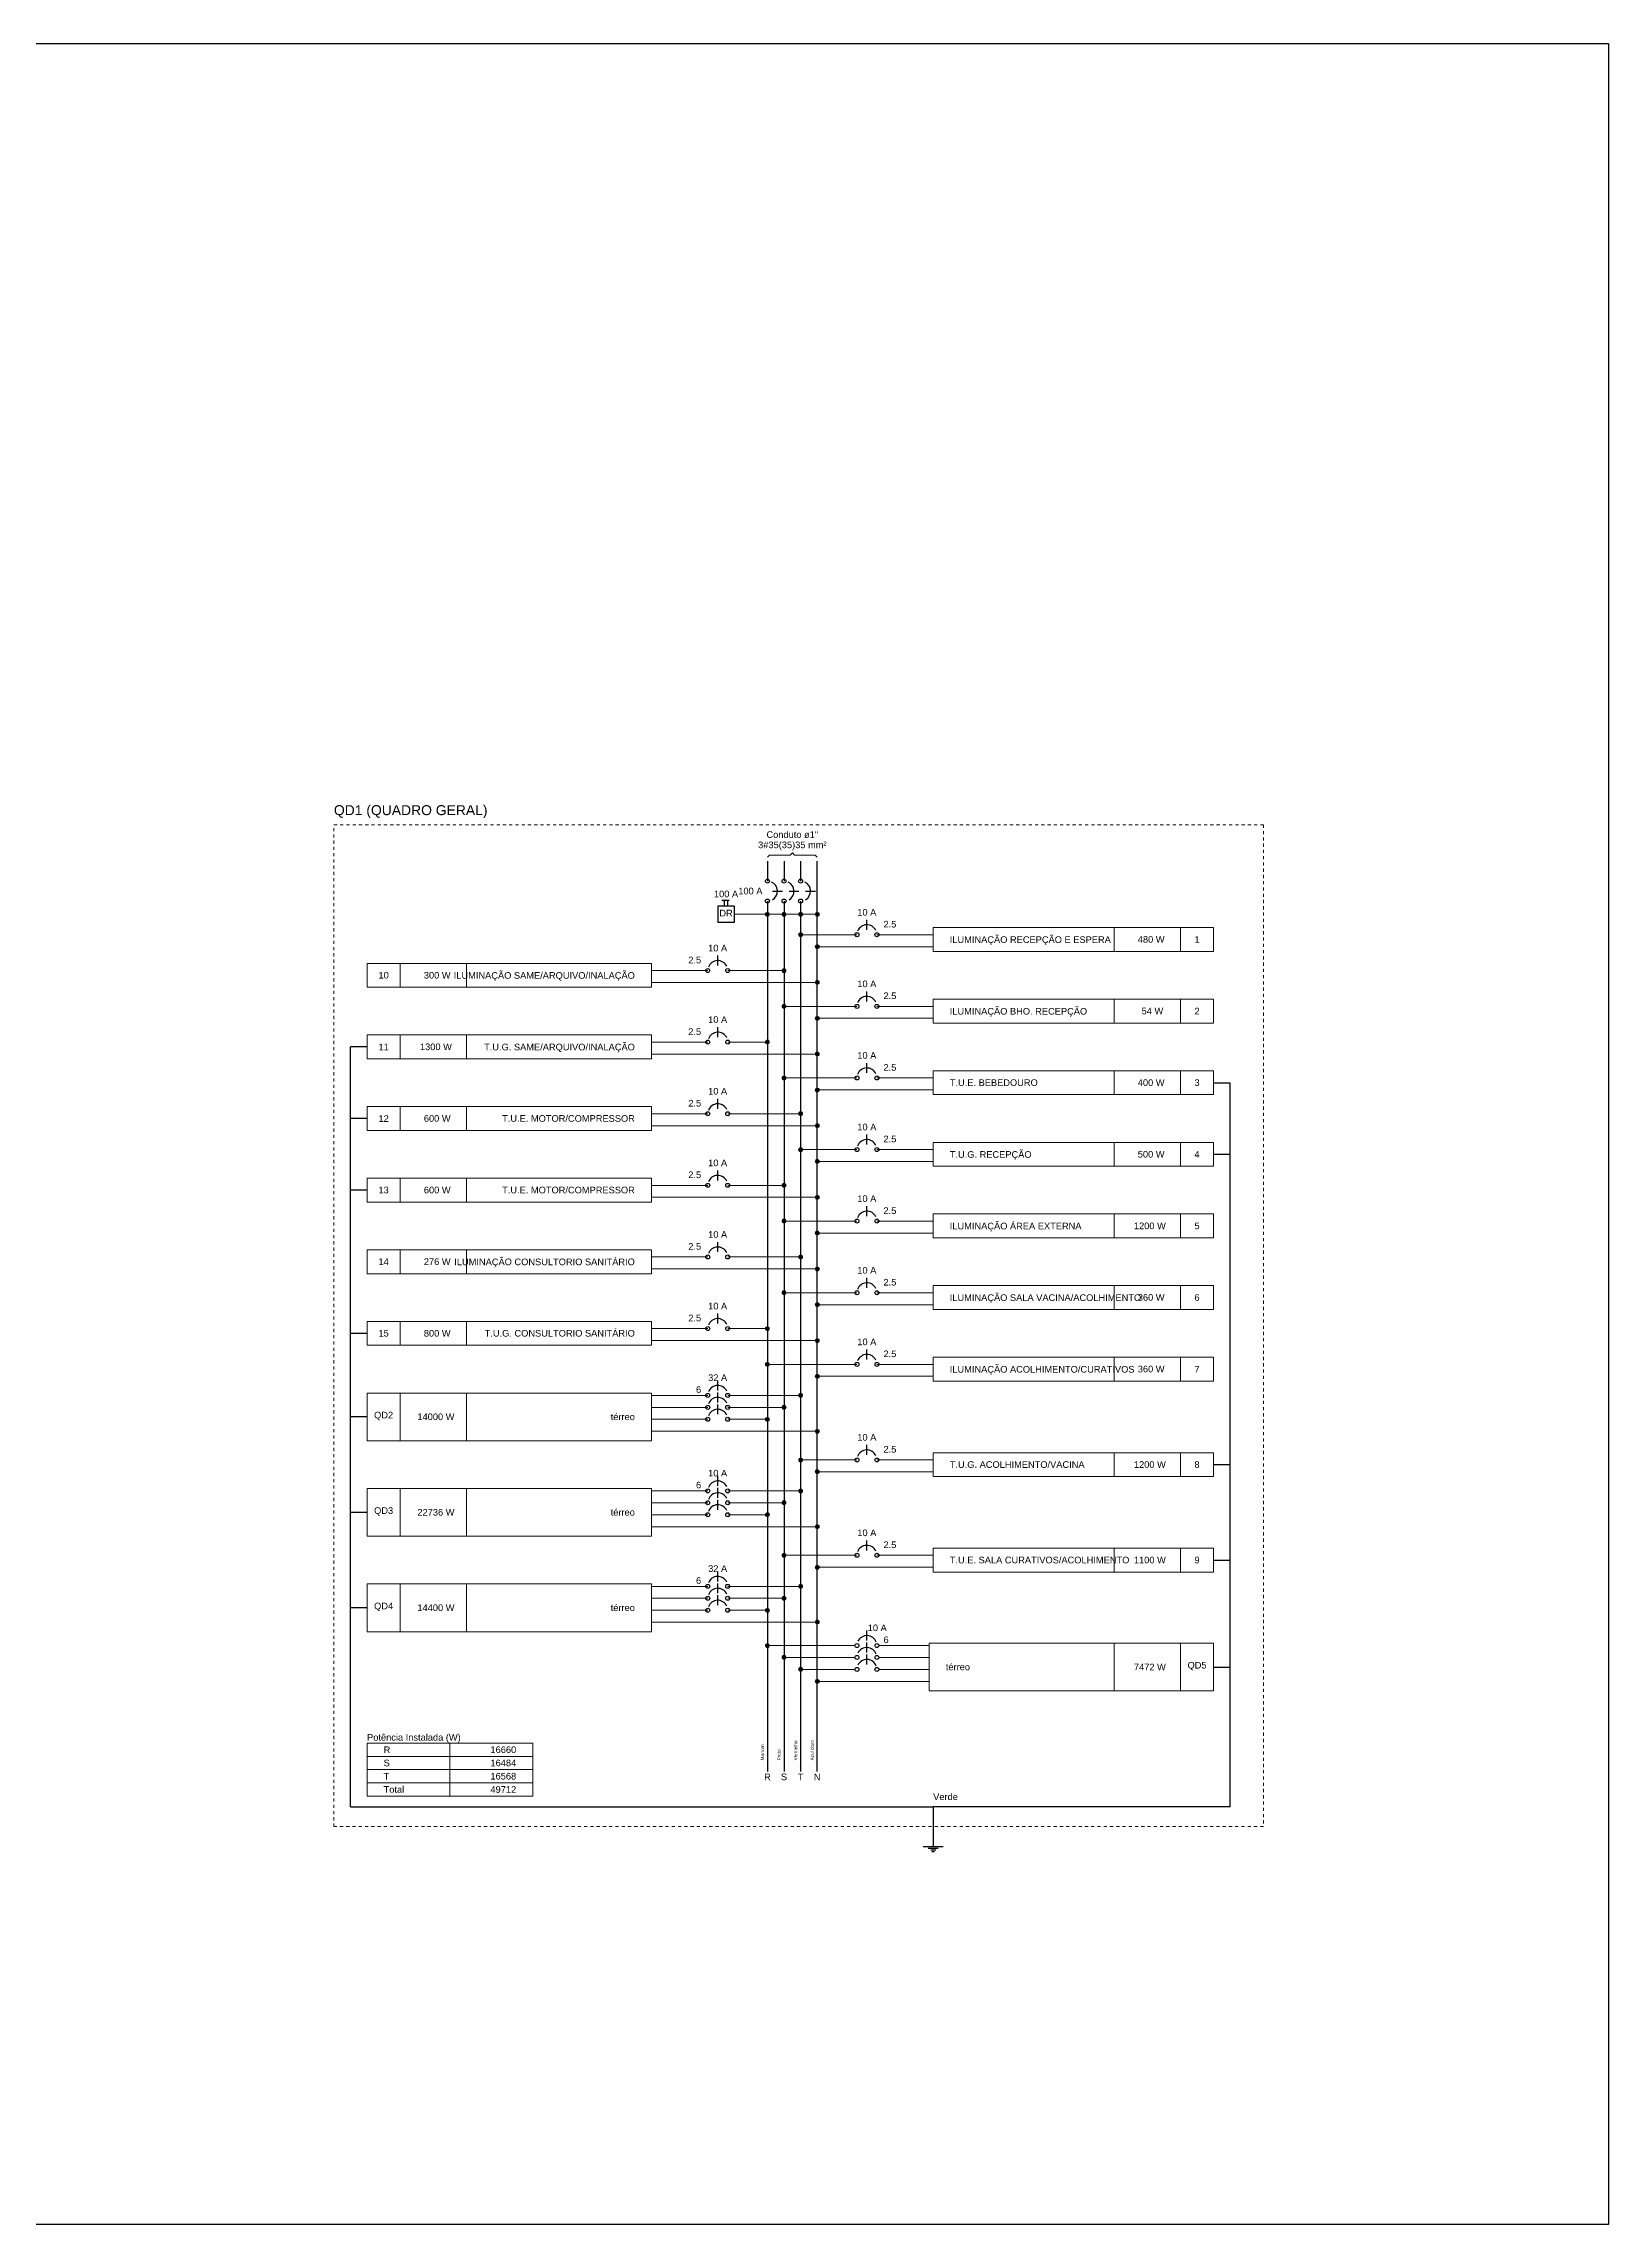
# Model space of a CAD drawing. Header units: millimetres. Extents: x 0 to 356, y -3 to 174.
# Drawn here: x 306.5 to 356.4, y 104.1 to 173.8 of the extents above; entities that cross this region are included whole.
import ezdxf

# ---------------------------------------------------------------- set-up
doc = ezdxf.new("R2010")
doc.units = ezdxf.units.MM
doc.header["$LTSCALE"] = 0.5
doc.header["$MEASUREMENT"] = 0
doc.linetypes.add('DOT2', pattern=[3.175, 0, -3.175])
for name, color, linetype, lineweight in [('DI-Barramento Fase 1', 6, 'Continuous', 30), ('DI-Barramento Fase 2', 6, 'Continuous', 30), ('DI-Barramento Fase 3', 6, 'Continuous', 30), ('DI-Barramento Neutro', 6, 'Continuous', 30), ('DI-Disjuntor', 1, 'Continuous', 30), ('DI-Fios', 3, 'Continuous', 30), ('DI-Linhas do diagrama', 9, 'Continuous', 20), ('DI-Pontilhado', 7, 'Continuous', 20), ('DI-Textos do diagrama', 7, 'Continuous', 20), ('DI-Título do diagrama', 3, 'Continuous', 30)]:
    doc.layers.add(name, color=color, linetype=linetype, lineweight=lineweight)
doc.layers.add('pisos', color=1, linetype='Continuous')
doc.styles.add('Arial', font='arial.ttf')

msp = doc.modelspace()

# ---------------------------------------------------------------- linework, layer by layer
at = {"layer": 'DI-Barramento Fase 1', "linetype": 'Continuous'}
for p, q in [((329.576, 147.689), (329.576, 147.054)), ((329.576, 146.419), (329.576, 118.609))]:
    msp.add_line(p, q, dxfattribs=at)
at = {"layer": 'DI-Barramento Fase 2', "linetype": 'Continuous'}
for p, q in [((330.106, 147.689), (330.106, 147.054)), ((330.106, 146.419), (330.106, 118.609))]:
    msp.add_line(p, q, dxfattribs=at)
at = {"layer": 'DI-Barramento Fase 3', "linetype": 'Continuous'}
for p, q in [((330.635, 147.689), (330.635, 147.054)), ((330.635, 146.419), (330.635, 118.609))]:
    msp.add_line(p, q, dxfattribs=at)
at = {"layer": 'DI-Barramento Neutro', "linetype": 'Continuous'}
msp.add_line((331.165, 118.609), (331.165, 147.689), dxfattribs=at)
at = {"layer": 'DI-Disjuntor', "linetype": 'Continuous'}
for p, q in [((328.12, 146.445), (328.358, 146.445)), ((328.2, 146.26), (328.2, 146.445)), ((328.305, 146.26), (328.305, 146.445)), ((329.735, 146.736), (330.053, 146.736)), ((330.265, 146.736), (330.582, 146.736)), ((330.794, 146.736), (331.112, 146.736)), ((327.988, 146.26), (327.988, 145.73)), ((328.517, 146.26), (327.988, 146.26)), ((328.517, 145.73), (327.988, 145.73)), ((328.517, 146.26), (328.517, 145.73)), ((332.753, 145.501), (332.753, 145.819)), ((327.988, 144.358), (327.988, 144.675)), ((332.753, 143.214), (332.753, 143.532)), ((327.988, 142.07), (327.988, 142.388)), ((332.753, 140.927), (332.753, 141.244)), ((327.988, 139.783), (327.988, 140.101)), ((332.753, 138.639), (332.753, 138.957)), ((327.988, 137.495), (327.988, 137.813)), ((332.753, 136.352), (332.753, 136.669)), ((327.988, 135.208), (327.988, 135.526)), ((332.753, 134.064), (332.753, 134.382)), ((327.988, 132.921), (327.988, 133.238)), ((332.753, 131.777), (332.753, 132.095)), ((327.988, 130.786), (327.988, 131.103)), ((327.988, 130.404), (327.988, 130.722)), ((327.988, 130.023), (327.988, 130.341)), ((332.753, 128.727), (332.753, 129.045)), ((327.988, 127.736), (327.988, 128.053)), ((327.988, 127.354), (327.988, 127.672)), ((327.988, 126.973), (327.988, 127.291)), ((332.753, 125.677), (332.753, 125.995)), ((327.988, 124.686), (327.988, 125.003)), ((327.988, 124.305), (327.988, 124.622)), ((327.988, 123.923), (327.988, 124.241)), ((332.753, 122.794), (332.753, 123.112)), ((332.753, 122.413), (332.753, 122.731)), ((332.753, 122.032), (332.753, 122.35))]:
    msp.add_line(p, q, dxfattribs=at)
for centre in [(329.576, 147.054), (330.106, 147.054), (330.635, 147.054), (329.576, 146.419), (330.106, 146.419), (330.635, 146.419), (332.436, 145.343), (333.071, 145.343), (327.67, 144.199), (328.305, 144.199), (332.436, 143.055), (333.071, 143.055), (327.67, 141.911), (328.305, 141.911), (332.436, 140.768), (333.071, 140.768), (327.67, 139.624), (328.305, 139.624), (332.436, 138.48), (333.071, 138.48), (327.67, 137.337), (328.305, 137.337), (332.436, 136.193), (333.071, 136.193), (327.67, 135.049), (328.305, 135.049), (332.436, 133.905), (333.071, 133.905), (327.67, 132.762), (328.305, 132.762), (332.436, 131.618), (333.071, 131.618), (327.67, 130.627), (327.67, 130.245), (328.305, 130.627), (328.305, 130.245), (327.67, 129.864), (328.305, 129.864), (332.436, 128.568), (333.071, 128.568), (327.67, 127.577), (328.305, 127.577), (327.67, 127.196), (327.67, 126.814), (328.305, 127.196), (328.305, 126.814), (332.436, 125.518), (333.071, 125.518), (327.67, 124.527), (327.67, 124.146), (328.305, 124.527), (328.305, 124.146), (327.67, 123.764), (328.305, 123.764), (332.436, 122.636), (333.071, 122.636), (332.436, 122.254), (332.436, 121.873), (333.071, 122.254), (333.071, 121.873)]:
    msp.add_circle(centre, 0.0635, dxfattribs=at)
for centre, start, end in [((329.576, 146.736), 300, 65), ((330.106, 146.736), 300, 65), ((330.635, 146.736), 300, 65), ((332.753, 145.343), 25, 160), ((327.988, 144.199), 25, 160), ((332.753, 143.055), 25, 160), ((327.988, 141.911), 25, 160), ((332.753, 140.768), 25, 160), ((327.988, 139.624), 25, 160), ((332.753, 138.48), 25, 160), ((327.988, 137.337), 25, 160), ((332.753, 136.193), 25, 160), ((327.988, 135.049), 25, 160), ((332.753, 133.905), 25, 160), ((327.988, 132.762), 25, 160), ((332.753, 131.618), 25, 160), ((327.988, 130.627), 25, 160), ((327.988, 130.245), 25, 160), ((327.988, 129.864), 25, 160), ((332.753, 128.568), 25, 160), ((327.988, 127.577), 25, 160), ((327.988, 127.196), 25, 160), ((327.988, 126.814), 25, 160), ((332.753, 125.518), 25, 160), ((327.988, 124.527), 25, 160), ((327.988, 124.146), 25, 160), ((327.988, 123.764), 25, 160), ((332.753, 122.636), 20, 155), ((332.753, 122.254), 20, 155), ((332.753, 121.873), 20, 155)]:
    msp.add_arc(centre, 0.318, start, end, dxfattribs=at)
at = {"layer": 'DI-Fios', "linetype": 'Continuous'}
for p, q in [((316.784, 141.759), (316.254, 141.759)), ((316.254, 117.485), (316.254, 141.759)), ((343.83, 140.615), (344.36, 140.615)), ((344.36, 117.485), (344.36, 140.615)), ((316.784, 139.472), (316.254, 139.472)), ((343.83, 138.328), (344.36, 138.328)), ((316.784, 137.184), (316.254, 137.184)), ((316.784, 132.609), (316.254, 132.609)), ((316.784, 129.94), (316.254, 129.94)), ((343.83, 128.416), (344.36, 128.416)), ((316.784, 126.891), (316.254, 126.891)), ((343.83, 125.366), (344.36, 125.366)), ((316.784, 123.841), (316.254, 123.841)), ((343.83, 121.949), (344.36, 121.949)), ((316.254, 117.485), (334.871, 117.485)), ((334.871, 117.485), (334.871, 116.214)), ((344.36, 117.485), (334.871, 117.485)), ((334.554, 116.214), (335.189, 116.214)), ((334.712, 116.161), (335.03, 116.161)), ((334.792, 116.108), (334.951, 116.108)), ((334.832, 116.055), (334.911, 116.055))]:
    msp.add_line(p, q, dxfattribs=at)
at = {"layer": 'DI-Linhas do diagrama', "linetype": 'Continuous'}
for p, q in [((329.576, 145.995), (328.517, 145.995)), ((329.576, 145.995), (331.165, 145.995)), ((330.635, 145.343), (332.436, 145.343)), ((331.165, 144.961), (334.871, 144.961)), ((333.071, 145.343), (334.871, 145.343)), ((340.653, 144.809), (340.653, 145.571)), ((342.771, 144.809), (342.771, 145.571)), ((317.843, 143.665), (317.843, 144.428)), ((319.961, 143.665), (319.961, 144.428)), ((325.87, 144.199), (327.67, 144.199)), ((325.87, 143.818), (331.165, 143.818)), ((330.106, 144.199), (328.305, 144.199)), ((330.106, 143.055), (332.436, 143.055)), ((333.071, 143.055), (334.871, 143.055)), ((340.653, 142.521), (340.653, 143.284)), ((342.771, 142.521), (342.771, 143.284)), ((317.843, 141.378), (317.843, 142.14)), ((319.961, 141.378), (319.961, 142.14)), ((331.165, 142.674), (334.871, 142.674)), ((325.87, 141.911), (327.67, 141.911)), ((325.87, 141.53), (331.165, 141.53)), ((329.576, 141.911), (328.305, 141.911)), ((330.106, 140.768), (332.436, 140.768)), ((333.071, 140.768), (334.871, 140.768)), ((340.653, 140.234), (340.653, 140.996)), ((342.771, 140.234), (342.771, 140.996)), ((331.165, 140.386), (334.871, 140.386)), ((317.843, 139.09), (317.843, 139.853)), ((319.961, 139.09), (319.961, 139.853)), ((325.87, 139.624), (327.67, 139.624)), ((330.635, 139.624), (328.305, 139.624)), ((325.87, 139.243), (331.165, 139.243)), ((340.653, 137.947), (340.653, 138.709)), ((342.771, 137.947), (342.771, 138.709)), ((330.635, 138.48), (332.436, 138.48)), ((331.165, 138.099), (334.871, 138.099)), ((333.071, 138.48), (334.871, 138.48)), ((317.843, 136.803), (317.843, 137.565)), ((319.961, 136.803), (319.961, 137.565)), ((325.87, 137.337), (327.67, 137.337)), ((330.106, 137.337), (328.305, 137.337)), ((325.87, 136.955), (331.165, 136.955)), ((330.106, 136.193), (332.436, 136.193)), ((333.071, 136.193), (334.871, 136.193)), ((340.653, 135.659), (340.653, 136.422)), ((342.771, 135.659), (342.771, 136.422)), ((317.843, 134.515), (317.843, 135.278)), ((319.961, 134.515), (319.961, 135.278)), ((331.165, 135.812), (334.871, 135.812)), ((325.87, 135.049), (327.67, 135.049)), ((325.87, 134.668), (331.165, 134.668)), ((330.635, 135.049), (328.305, 135.049)), ((330.106, 133.905), (332.436, 133.905)), ((333.071, 133.905), (334.871, 133.905)), ((340.653, 133.372), (340.653, 134.134)), ((342.771, 133.372), (342.771, 134.134)), ((331.165, 133.524), (334.871, 133.524)), ((317.843, 132.228), (317.843, 132.99)), ((319.961, 132.228), (319.961, 132.99)), ((325.87, 132.762), (327.67, 132.762)), ((325.87, 132.38), (331.165, 132.38)), ((329.576, 132.762), (328.305, 132.762)), ((340.653, 131.084), (340.653, 131.847)), ((342.771, 131.084), (342.771, 131.847)), ((329.576, 131.618), (332.436, 131.618)), ((331.165, 131.237), (334.871, 131.237)), ((333.071, 131.618), (334.871, 131.618)), ((317.843, 129.178), (317.843, 130.703)), ((319.961, 129.178), (319.961, 130.703)), ((325.87, 130.627), (327.67, 130.627)), ((330.635, 130.627), (328.305, 130.627)), ((325.87, 130.245), (327.67, 130.245)), ((325.87, 129.864), (327.67, 129.864)), ((330.106, 130.245), (328.305, 130.245)), ((329.576, 129.864), (328.305, 129.864)), ((325.87, 129.483), (331.165, 129.483)), ((330.635, 128.568), (332.436, 128.568)), ((331.165, 128.187), (334.871, 128.187)), ((333.071, 128.568), (334.871, 128.568)), ((340.653, 128.034), (340.653, 128.797)), ((342.771, 128.034), (342.771, 128.797)), ((317.843, 126.128), (317.843, 127.653)), ((319.961, 126.128), (319.961, 127.653)), ((325.87, 127.577), (327.67, 127.577)), ((330.635, 127.577), (328.305, 127.577)), ((325.87, 127.196), (327.67, 127.196)), ((325.87, 126.814), (327.67, 126.814)), ((330.106, 127.196), (328.305, 127.196)), ((329.576, 126.814), (328.305, 126.814)), ((325.87, 126.433), (331.165, 126.433)), ((330.106, 125.518), (332.436, 125.518)), ((333.071, 125.518), (334.871, 125.518)), ((340.653, 124.984), (340.653, 125.747)), ((342.771, 124.984), (342.771, 125.747)), ((331.165, 125.137), (334.871, 125.137)), ((317.843, 123.078), (317.843, 124.603)), ((319.961, 123.078), (319.961, 124.603)), ((325.87, 124.527), (327.67, 124.527)), ((325.87, 124.146), (327.67, 124.146)), ((330.635, 124.527), (328.305, 124.527)), ((330.106, 124.146), (328.305, 124.146)), ((325.87, 123.764), (327.67, 123.764)), ((325.87, 123.383), (331.165, 123.383)), ((329.576, 123.764), (328.305, 123.764)), ((329.64, 122.636), (332.373, 122.636)), ((334.744, 122.636), (333.135, 122.636)), ((340.653, 121.187), (340.653, 122.712)), ((342.771, 121.187), (342.771, 122.712)), ((330.169, 122.254), (332.373, 122.254)), ((334.744, 122.254), (333.135, 122.254)), ((330.699, 121.873), (332.373, 121.873)), ((334.744, 121.492), (331.165, 121.492)), ((334.744, 121.873), (333.135, 121.873)), ((319.431, 119.095), (319.431, 119.518)), ((319.431, 118.671), (319.431, 119.095)), ((319.431, 118.248), (319.431, 118.671)), ((319.431, 117.824), (319.431, 118.248))]:
    msp.add_line(p, q, dxfattribs=at)
at = {"layer": 'DI-Linhas do diagrama', "linetype": 'Continuous', "const_width": 0.0635}
for points in [[(329.608, 145.995, 1), (329.545, 145.995, 1)], [(330.138, 145.995, 1), (330.075, 145.995, 1)], [(330.667, 145.995, 1), (330.604, 145.995, 1)], [(331.197, 145.995, 1), (331.134, 145.995, 1)], [(330.667, 145.343, 1), (330.604, 145.343, 1)], [(331.197, 144.961, 1), (331.134, 144.961, 1)], [(330.138, 144.199, 1), (330.075, 144.199, 1)], [(331.197, 143.818, 1), (331.134, 143.818, 1)], [(330.138, 143.055, 1), (330.075, 143.055, 1)], [(331.197, 142.674, 1), (331.134, 142.674, 1)], [(329.608, 141.911, 1), (329.545, 141.911, 1)], [(331.197, 141.53, 1), (331.134, 141.53, 1)], [(330.138, 140.768, 1), (330.075, 140.768, 1)], [(331.197, 140.386, 1), (331.134, 140.386, 1)], [(330.667, 139.624, 1), (330.604, 139.624, 1)], [(331.197, 139.243, 1), (331.134, 139.243, 1)], [(330.667, 138.48, 1), (330.604, 138.48, 1)], [(331.197, 138.099, 1), (331.134, 138.099, 1)], [(330.138, 137.337, 1), (330.075, 137.337, 1)], [(331.197, 136.955, 1), (331.134, 136.955, 1)], [(330.138, 136.193, 1), (330.075, 136.193, 1)], [(331.197, 135.812, 1), (331.134, 135.812, 1)], [(330.667, 135.049, 1), (330.604, 135.049, 1)], [(331.197, 134.668, 1), (331.134, 134.668, 1)], [(330.138, 133.905, 1), (330.075, 133.905, 1)], [(331.197, 133.524, 1), (331.134, 133.524, 1)], [(329.608, 132.762, 1), (329.545, 132.762, 1)], [(331.197, 132.38, 1), (331.134, 132.38, 1)], [(329.608, 131.618, 1), (329.545, 131.618, 1)], [(331.197, 131.237, 1), (331.134, 131.237, 1)], [(330.138, 130.245, 1), (330.075, 130.245, 1)], [(330.667, 130.627, 1), (330.604, 130.627, 1)], [(329.608, 129.864, 1), (329.545, 129.864, 1)], [(331.197, 129.483, 1), (331.134, 129.483, 1)], [(330.667, 128.568, 1), (330.604, 128.568, 1)], [(331.197, 128.187, 1), (331.134, 128.187, 1)], [(330.667, 127.577, 1), (330.604, 127.577, 1)], [(329.608, 126.814, 1), (329.545, 126.814, 1)], [(330.138, 127.196, 1), (330.075, 127.196, 1)], [(331.197, 126.433, 1), (331.134, 126.433, 1)], [(330.138, 125.518, 1), (330.075, 125.518, 1)], [(331.197, 125.137, 1), (331.134, 125.137, 1)], [(330.138, 124.146, 1), (330.075, 124.146, 1)], [(330.667, 124.527, 1), (330.604, 124.527, 1)], [(329.608, 123.764, 1), (329.545, 123.764, 1)], [(331.197, 123.383, 1), (331.134, 123.383, 1)], [(329.545, 122.636, -1), (329.608, 122.636, -1)], [(330.074, 122.254, -1), (330.137, 122.254, -1)], [(330.604, 121.873, -1), (330.667, 121.873, -1)], [(331.134, 121.492, -1), (331.197, 121.492, -1)]]:
    msp.add_lwpolyline(points, format="xyb", close=True, dxfattribs=at)
at = {"layer": 'DI-Linhas do diagrama', "linetype": 'Continuous'}
for points in [[(334.871, 144.809), (334.871, 145.571), (343.83, 145.571), (343.83, 144.809), (334.871, 144.809)], [(316.784, 143.665), (316.784, 144.428), (325.87, 144.428), (325.87, 143.665), (316.784, 143.665)], [(334.871, 142.521), (334.871, 143.284), (343.83, 143.284), (343.83, 142.521), (334.871, 142.521)], [(316.784, 141.378), (316.784, 142.14), (325.87, 142.14), (325.87, 141.378), (316.784, 141.378)], [(334.871, 140.234), (334.871, 140.996), (343.83, 140.996), (343.83, 140.234), (334.871, 140.234)], [(316.784, 139.09), (316.784, 139.853), (325.87, 139.853), (325.87, 139.09), (316.784, 139.09)], [(334.871, 137.947), (334.871, 138.709), (343.83, 138.709), (343.83, 137.947), (334.871, 137.947)], [(316.784, 136.803), (316.784, 137.565), (325.87, 137.565), (325.87, 136.803), (316.784, 136.803)], [(334.871, 135.659), (334.871, 136.422), (343.83, 136.422), (343.83, 135.659), (334.871, 135.659)], [(316.784, 134.515), (316.784, 135.278), (325.87, 135.278), (325.87, 134.515), (316.784, 134.515)], [(334.871, 133.372), (334.871, 134.134), (343.83, 134.134), (343.83, 133.372), (334.871, 133.372)], [(316.784, 132.228), (316.784, 132.99), (325.87, 132.99), (325.87, 132.228), (316.784, 132.228)], [(334.871, 131.084), (334.871, 131.847), (343.83, 131.847), (343.83, 131.084), (334.871, 131.084)], [(316.784, 129.178), (316.784, 130.703), (325.87, 130.703), (325.87, 129.178), (316.784, 129.178)], [(334.871, 128.034), (334.871, 128.797), (343.83, 128.797), (343.83, 128.034), (334.871, 128.034)], [(316.784, 126.128), (316.784, 127.653), (325.87, 127.653), (325.87, 126.128), (316.784, 126.128)], [(334.871, 124.984), (334.871, 125.747), (343.83, 125.747), (343.83, 124.984), (334.871, 124.984)], [(316.784, 123.078), (316.784, 124.603), (325.87, 124.603), (325.87, 123.078), (316.784, 123.078)], [(343.83, 121.187), (343.83, 122.712), (334.744, 122.712), (334.744, 121.187), (343.83, 121.187)], [(316.784, 119.095), (316.784, 119.518), (322.079, 119.518), (322.079, 119.095), (316.784, 119.095)], [(316.784, 118.671), (316.784, 119.095), (322.079, 119.095), (322.079, 118.671), (316.784, 118.671)], [(316.784, 118.248), (316.784, 118.671), (322.079, 118.671), (322.079, 118.248), (316.784, 118.248)], [(316.784, 117.824), (316.784, 118.248), (322.079, 118.248), (322.079, 117.824), (316.784, 117.824)]]:
    msp.add_lwpolyline(points, close=True, dxfattribs=at)
for centre in [(329.576, 145.995), (330.106, 145.995), (330.635, 145.995), (331.165, 145.995), (330.635, 145.343), (331.165, 144.961), (330.106, 144.199), (331.165, 143.818), (330.106, 143.055), (331.165, 142.674), (329.576, 141.911), (331.165, 141.53), (330.106, 140.768), (331.165, 140.386), (330.635, 139.624), (331.165, 139.243), (330.635, 138.48), (331.165, 138.099), (330.106, 137.337), (331.165, 136.955), (330.106, 136.193), (331.165, 135.812), (330.635, 135.049), (331.165, 134.668), (330.106, 133.905), (331.165, 133.524), (329.576, 132.762), (331.165, 132.38), (329.576, 131.618), (331.165, 131.237), (330.106, 130.245), (330.635, 130.627), (329.576, 129.864), (331.165, 129.483), (330.635, 128.568), (331.165, 128.187), (330.635, 127.577), (329.576, 126.814), (330.106, 127.196), (331.165, 126.433), (330.106, 125.518), (331.165, 125.137), (330.106, 124.146), (330.635, 124.527), (329.576, 123.764), (331.165, 123.383), (329.576, 122.636), (330.105, 122.254), (330.635, 121.873), (331.165, 121.492)]:
    msp.add_circle(centre, 0.0635, dxfattribs=at)
at = {"layer": 'DI-Pontilhado', "linetype": 'DOT2', "ltscale": 0.05}
msp.add_lwpolyline([(315.725, 116.85), (315.725, 148.854), (345.419, 148.854), (345.419, 116.85), (315.725, 116.85)], close=True, dxfattribs=at)
at = {"layer": 'DI-Textos do diagrama', "linetype": 'Continuous'}
for p, q in [((329.576, 147.822), (329.642, 147.888)), ((329.642, 147.888), (330.304, 147.888)), ((330.304, 147.888), (330.371, 147.954)), ((330.371, 147.954), (330.437, 147.888)), ((330.437, 147.888), (331.099, 147.888)), ((331.099, 147.888), (331.165, 147.822))]:
    msp.add_line(p, q, dxfattribs=at)
at = {"layer": 'pisos'}
msp.add_lwpolyline([(127.381, 173.81), (356.443, 173.81), (356.443, 104.145), (127.381, 104.145)], close=True, dxfattribs=at)

# ---------------------------------------------------------------- texts
at = {"layer": 'DI-Barramento Fase 1', "insert": (329.47, 118.968), "char_height": 0.1059, "width": 0.76248, "attachment_point": 7, "rotation": 90.00021, "line_spacing_factor": 0.798, "style": 'Arial'}
msp.add_mtext('Marrom', dxfattribs=at)
at = {"layer": 'DI-Barramento Fase 1', "insert": (329.576, 118.332), "char_height": 0.212, "width": 0.25416, "attachment_point": 8, "line_spacing_factor": 0.798, "style": 'Arial'}
msp.add_mtext('R', dxfattribs=at)
at = {"layer": 'DI-Barramento Fase 2', "insert": (330, 118.968), "char_height": 0.1059, "width": 0.6354, "attachment_point": 7, "rotation": 90.00021, "line_spacing_factor": 0.798, "style": 'Arial'}
msp.add_mtext('Preto', dxfattribs=at)
at = {"layer": 'DI-Barramento Fase 2', "insert": (330.106, 118.332), "char_height": 0.212, "width": 0.25416, "attachment_point": 8, "line_spacing_factor": 0.798, "style": 'Arial'}
msp.add_mtext('S', dxfattribs=at)
at = {"layer": 'DI-Barramento Fase 3', "insert": (330.529, 118.968), "char_height": 0.1059, "width": 1.01664, "attachment_point": 7, "rotation": 90.00021, "line_spacing_factor": 0.798, "style": 'Arial'}
msp.add_mtext('Vermelho', dxfattribs=at)
at = {"layer": 'DI-Barramento Fase 3', "insert": (330.635, 118.332), "char_height": 0.212, "width": 0.25416, "attachment_point": 8, "line_spacing_factor": 0.798, "style": 'Arial'}
msp.add_mtext('T', dxfattribs=at)
at = {"layer": 'DI-Barramento Neutro', "insert": (331.059, 118.968), "char_height": 0.1059, "width": 1.2708, "attachment_point": 7, "rotation": 90.00021, "line_spacing_factor": 0.798, "style": 'Arial'}
msp.add_mtext('Azul claro', dxfattribs=at)
at = {"layer": 'DI-Barramento Neutro', "insert": (331.165, 118.332), "char_height": 0.212, "width": 0.25416, "attachment_point": 8, "line_spacing_factor": 0.798, "style": 'Arial'}
msp.add_mtext('N', dxfattribs=at)
at = {"layer": 'DI-Disjuntor', "insert": (328.253, 145.928), "char_height": 0.2118, "width": 0.50832, "attachment_point": 8, "line_spacing_factor": 0.798, "style": 'Arial'}
msp.add_mtext('DR', dxfattribs=at)
at = {"layer": 'DI-Fios', "insert": (334.871, 117.697), "char_height": 0.2118, "width": 1.2708, "attachment_point": 7, "line_spacing_factor": 0.798, "style": 'Arial'}
msp.add_mtext('Verde', dxfattribs=at)
at = {"layer": 'DI-Linhas do diagrama', "line_spacing_factor": 0.798, "style": 'Arial'}
for s, insert, char_height, width, attachment_point in [('R', (317.313, 119.2), 0.212, 0.25416, 7), (' 16660', (321.549, 119.2), 0.2118, 1.52496, 9), ('T', (317.313, 118.353), 0.212, 0.25416, 7), ('S', (317.313, 118.777), 0.212, 0.25416, 7), ('  16484', (321.549, 118.777), 0.2118, 1.52496, 9), ('  16568', (321.549, 118.353), 0.2118, 1.52496, 9), ('Total', (317.313, 117.929), 0.2118, 1.2708, 7), (' 49712', (321.549, 117.929), 0.2118, 1.52496, 9)]:
    msp.add_mtext(s, dxfattribs=dict(at, insert=insert, char_height=char_height, width=width, attachment_point=attachment_point))
at = {"layer": 'DI-Textos do diagrama', "line_spacing_factor": 0.798, "style": 'Arial'}
for s, insert, char_height, width, attachment_point in [('Conduto ø1"', (330.371, 148.43), 0.2118, 2.79576, 8), ('{\\fArial|b0|i0|c204|p34;3#35(35)}3{\\fArial|b0|i0|c204|p34;5 mm²}', (330.371, 148.044), 0.2118, 4.32072, 8), ('100 A', (328.253, 146.537), 0.2118, 1.01664, 8), (' 100 A', (329.417, 146.63), 0.2118, 1.2708, 9), ('    10 A', (332.118, 145.952), 0.2118, 2.03328, 7), ('2.5', (333.283, 145.571), 0.2118, 0.76248, 7), ('    10 A', (327.352, 144.808), 0.2118, 2.03328, 7), ('ILUMINAÇÃO RECEPÇÃO E ESPERA', (335.401, 145.015), 0.2118, 7.11648, 7), ('   480 W', (341.712, 145.084), 0.2118, 2.03328, 8), ('1', (343.301, 145.084), 0.212, 0.25416, 8), ('2.5', (327.458, 144.427), 0.2118, 0.76248, 9), ('10', (317.313, 143.94), 0.2118, 0.50832, 8), ('   300 W', (318.902, 143.94), 0.2118, 2.03328, 8), ('ILUMINAÇÃO SAME/ARQUIVO/INALAÇÃO', (325.34, 143.871), 0.2118, 8.13312, 9), ('    10 A', (332.118, 143.665), 0.2118, 2.03328, 7), ('2.5', (333.283, 143.284), 0.2118, 0.76248, 7), ('ILUMINAÇÃO BHO. RECEPÇÃO', (335.401, 142.727), 0.2118, 6.09984, 7), ('    54 W', (341.712, 142.796), 0.2118, 2.03328, 8), ('2', (343.301, 142.796), 0.212, 0.25416, 8), ('2.5', (327.458, 142.14), 0.2118, 0.76248, 9), ('    10 A', (327.352, 142.521), 0.2118, 2.03328, 7), ('11', (317.313, 141.653), 0.2118, 0.50832, 8), ('  1300 W', (318.902, 141.653), 0.2118, 2.03328, 8), ('T.U.G. SAME/ARQUIVO/INALAÇÃO', (325.34, 141.584), 0.2118, 7.11648, 9), ('    10 A', (332.118, 141.377), 0.2118, 2.03328, 7), ('2.5', (333.283, 140.996), 0.2118, 0.76248, 7), ('T.U.E. BEBEDOURO', (335.401, 140.509), 0.2118, 4.06656, 7), ('   400 W', (341.712, 140.509), 0.2118, 2.03328, 8), ('3', (343.301, 140.509), 0.212, 0.25416, 8), ('2.5', (327.458, 139.852), 0.2118, 0.76248, 9), ('    10 A', (327.352, 140.234), 0.2118, 2.03328, 7), ('12', (317.313, 139.365), 0.2118, 0.50832, 8), ('   600 W', (318.902, 139.365), 0.2118, 2.03328, 8), ('T.U.E. MOTOR/COMPRESSOR', (325.34, 139.365), 0.2118, 5.84568, 9), ('    10 A', (332.118, 139.09), 0.2118, 2.03328, 7), ('2.5', (333.283, 138.709), 0.2118, 0.76248, 7), ('    10 A', (327.352, 137.946), 0.2118, 2.03328, 7), ('T.U.G. RECEPÇÃO', (335.401, 138.152), 0.2118, 3.8124, 7), ('   500 W', (341.712, 138.221), 0.2118, 2.03328, 8), ('4', (343.301, 138.221), 0.212, 0.25416, 8), ('13', (317.313, 137.078), 0.2118, 0.50832, 8), ('   600 W', (318.902, 137.078), 0.2118, 2.03328, 8), ('T.U.E. MOTOR/COMPRESSOR', (325.34, 137.078), 0.2118, 5.84568, 9), ('2.5', (327.458, 137.565), 0.2118, 0.76248, 9), ('    10 A', (332.118, 136.802), 0.2118, 2.03328, 7), ('2.5', (333.283, 136.421), 0.2118, 0.76248, 7), ('    10 A', (327.352, 135.659), 0.2118, 2.03328, 7), ('ILUMINAÇÃO ÁREA EXTERNA', (335.401, 135.865), 0.2118, 5.84568, 7), ('  1200 W', (341.712, 135.934), 0.2118, 2.03328, 8), ('5', (343.301, 135.934), 0.212, 0.25416, 8), ('2.5', (327.458, 135.277), 0.2118, 0.76248, 9), ('14', (317.313, 134.79), 0.2118, 0.50832, 8), ('   276 W', (318.902, 134.79), 0.2118, 2.03328, 8), ('ILUMINAÇÃO CONSULTORIO SANITÁRIO', (325.34, 134.721), 0.2118, 8.13312, 9), ('    10 A', (332.118, 134.515), 0.2118, 2.03328, 7), ('2.5', (333.283, 134.134), 0.2118, 0.76248, 7), ('ILUMINAÇÃO SALA VACINA/ACOLHIMENTO', (335.401, 133.578), 0.2118, 8.64144, 7), ('   360 W', (341.712, 133.647), 0.2118, 2.03328, 8), ('6', (343.301, 133.647), 0.212, 0.25416, 8), ('2.5', (327.458, 132.99), 0.2118, 0.76248, 9), ('    10 A', (327.352, 133.371), 0.2118, 2.03328, 7), ('15', (317.313, 132.503), 0.2118, 0.50832, 8), ('   800 W', (318.902, 132.503), 0.2118, 2.03328, 8), ('T.U.G. CONSULTORIO SANITÁRIO', (325.34, 132.503), 0.2118, 7.11648, 9), ('    10 A', (332.118, 132.228), 0.2118, 2.03328, 7), ('2.5', (333.283, 131.846), 0.2118, 0.76248, 7), ('    32 A', (327.352, 131.084), 0.2118, 2.03328, 7), ('ILUMINAÇÃO ACOLHIMENTO/CURATIVOS', (335.401, 131.29), 0.2118, 8.13312, 7), ('   360 W', (341.712, 131.359), 0.2118, 2.03328, 8), ('7', (343.301, 131.359), 0.212, 0.25416, 8), ('6', (327.458, 130.703), 0.212, 0.76248, 9), ('QD2', (317.313, 129.834), 0.2118, 0.76248, 8), ('  14000 W', (318.902, 129.834), 0.2118, 2.03328, 8), ('    10 A', (332.118, 129.178), 0.2118, 2.03328, 7), ('2.5', (333.283, 128.796), 0.2118, 0.76248, 7), ('    10 A', (327.352, 128.034), 0.2118, 2.03328, 7), ('T.U.G. ACOLHIMENTO/VACINA', (335.401, 128.309), 0.2118, 6.354, 7), ('  1200 W', (341.712, 128.309), 0.2118, 2.03328, 8), ('8', (343.301, 128.309), 0.212, 0.25416, 8), ('6', (327.458, 127.653), 0.212, 0.25416, 9), ('QD3', (317.313, 126.784), 0.2118, 0.76248, 8), ('  22736 W', (318.902, 126.784), 0.2118, 2.03328, 8), ('    10 A', (332.118, 126.128), 0.2118, 2.03328, 7), ('2.5', (333.283, 125.746), 0.2118, 0.76248, 7), ('T.U.E. SALA CURATIVOS/ACOLHIMENTO', (335.401, 125.259), 0.2118, 8.38728, 7), ('  1100 W', (341.712, 125.259), 0.2118, 2.03328, 8), ('9', (343.301, 125.259), 0.212, 0.25416, 8), ('6', (327.458, 124.604), 0.212, 0.25416, 9), ('    32 A', (327.352, 124.985), 0.2118, 2.03328, 7), ('QD4', (317.313, 123.735), 0.2118, 0.76248, 8), ('  14400 W', (318.902, 123.735), 0.2118, 2.03328, 8), ('    10 A', (333.389, 123.093), 0.2118, 2.03328, 9), ('6', (333.283, 122.712), 0.212, 0.25416, 7), ('  7472 W', (341.712, 121.843), 0.2118, 2.03328, 8), ('QD5', (343.301, 121.843), 0.2118, 0.76248, 8), ('Potência Instalada (W)', (316.784, 119.534), 0.2118, 5.59152, 7)]:
    msp.add_mtext(s, dxfattribs=dict(at, insert=insert, char_height=char_height, width=width, attachment_point=attachment_point))
at = {"layer": 'DI-Título do diagrama', "line_spacing_factor": 0.798, "style": 'Arial'}
for s, insert, char_height, width, attachment_point in [('QD1 (QUADRO GERAL)', (315.725, 149.068), 0.3177, 6.86232, 7), ('térreo', (325.34, 129.834), 0.2118, 1.52496, 9), ('térreo', (325.34, 126.784), 0.2118, 1.52496, 9), ('térreo', (325.34, 123.735), 0.2118, 1.52496, 9), ('térreo', (335.274, 121.843), 0.2118, 1.52496, 7)]:
    msp.add_mtext(s, dxfattribs=dict(at, insert=insert, char_height=char_height, width=width, attachment_point=attachment_point))

doc.saveas('drawing.dxf')
